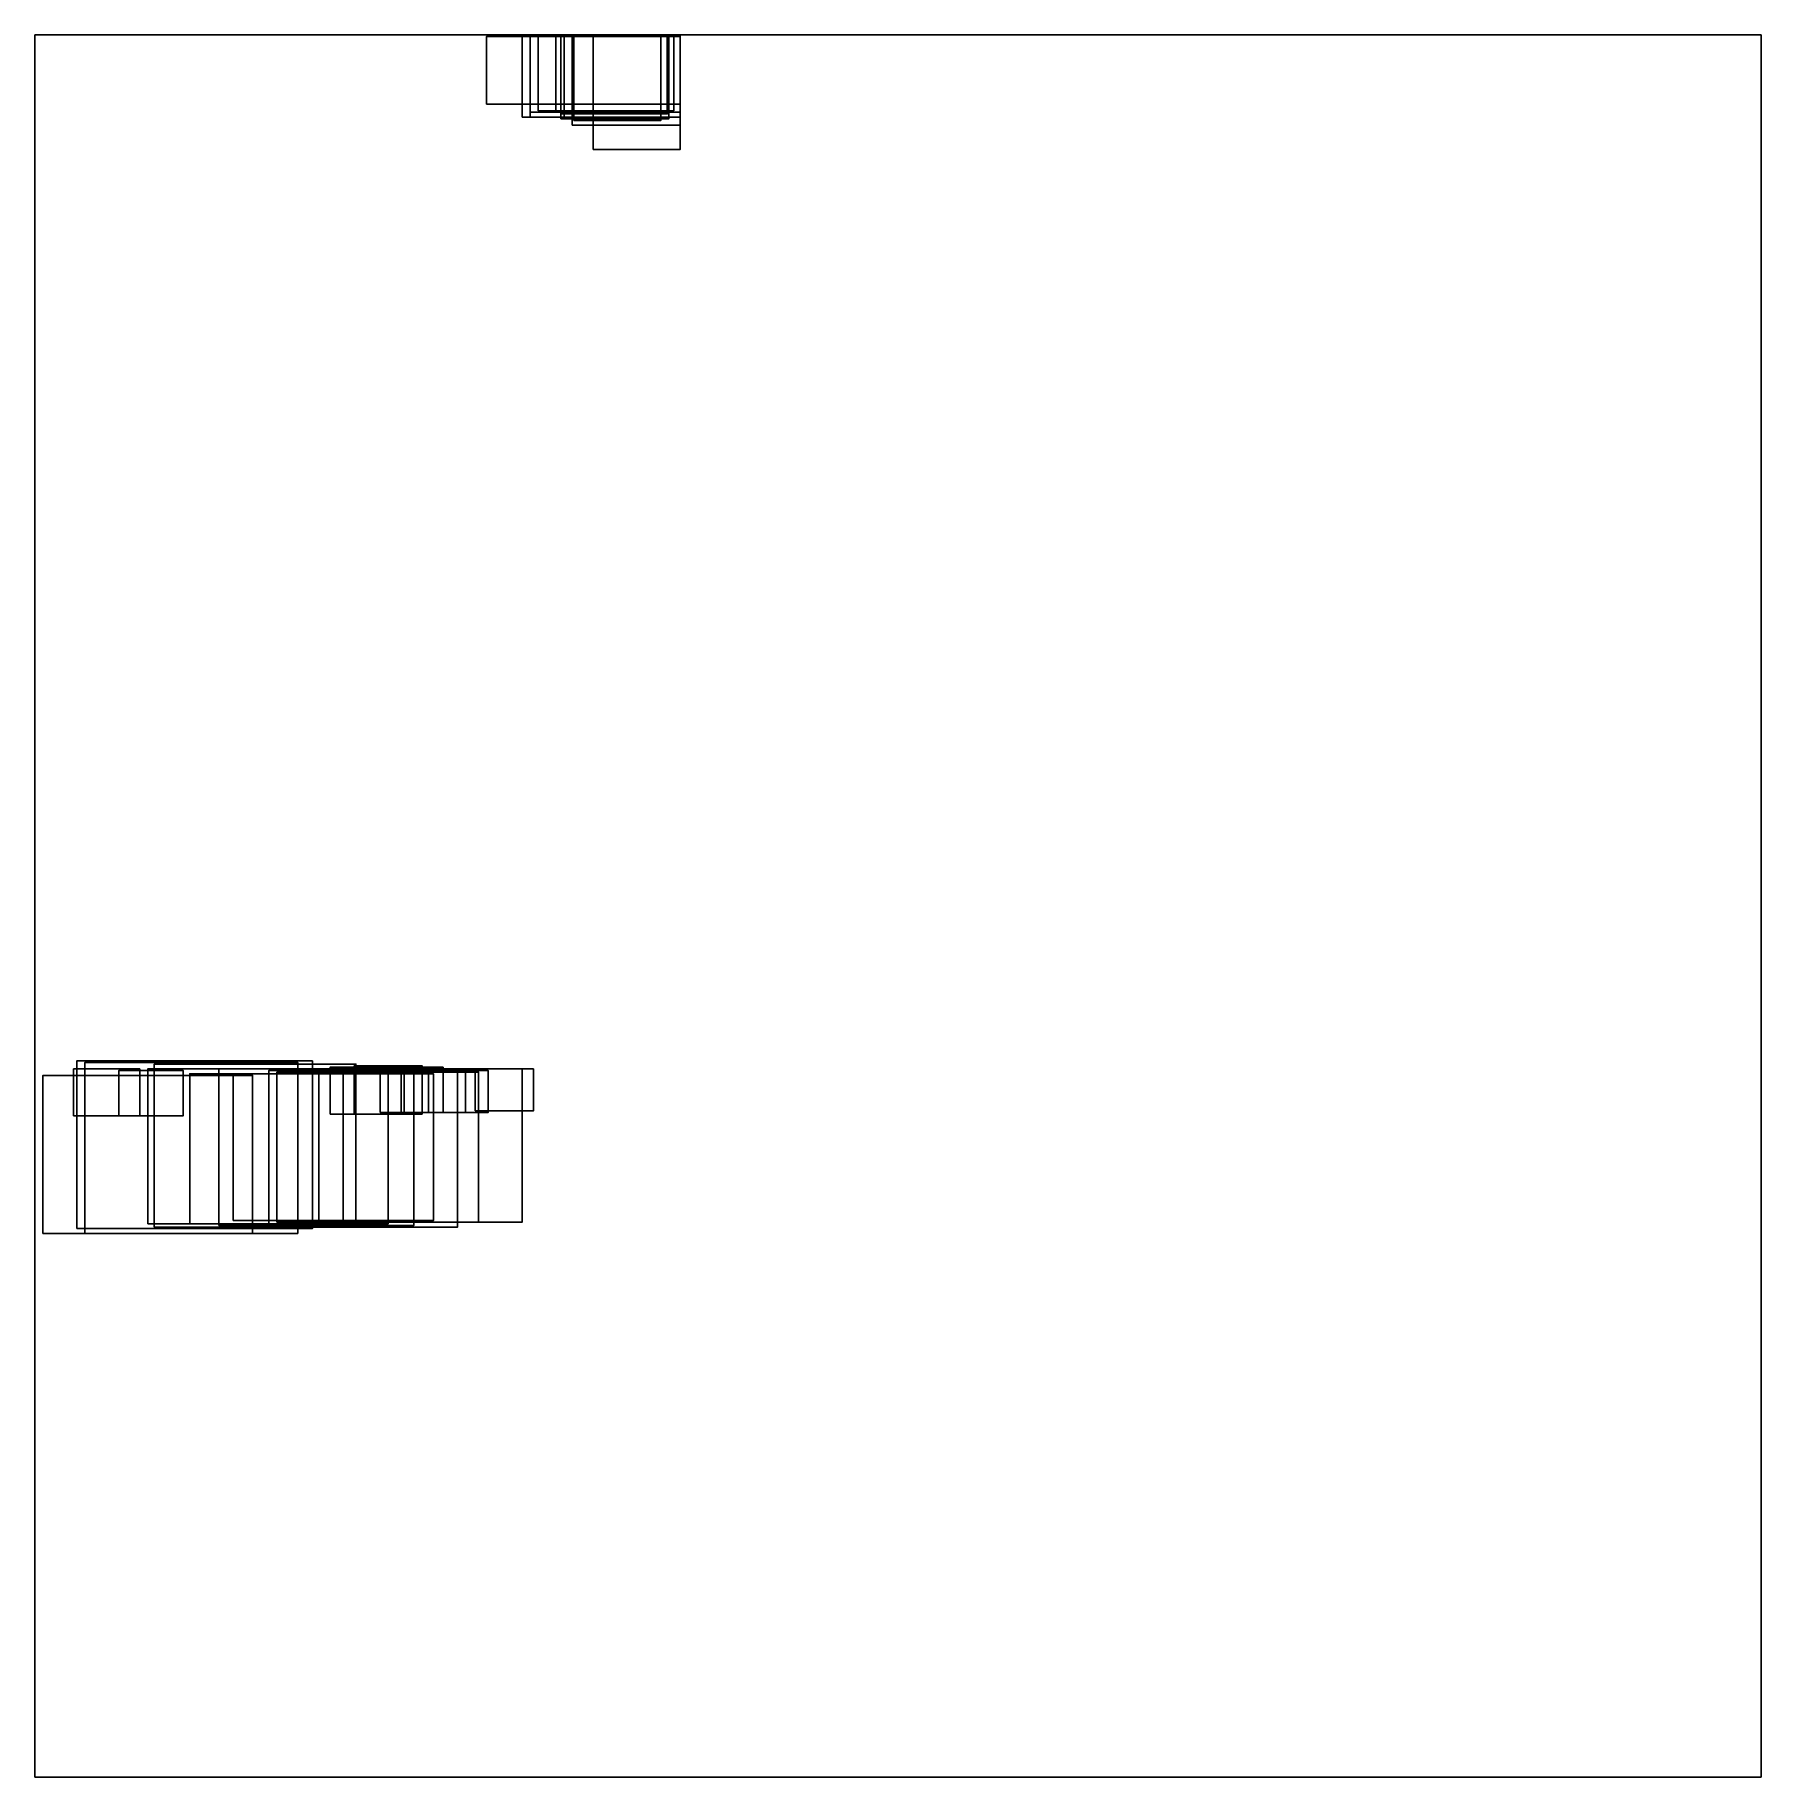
# Model space of a CAD drawing. Header units: metres. Extents: x 0 to 1070, y 0 to 1080.
import ezdxf

# ---------------------------------------------------------------- set-up
doc = ezdxf.new("R2010")
doc.units = ezdxf.units.M

msp = doc.modelspace()

# ---------------------------------------------------------------- linework, layer by layer
for p, q in [((0, 0), (0, 1080)), ((0, 0), (0, 1080)), ((0, 0), (0, 1080)), ((0, 0), (0, 1080)), ((0, 0), (0, 1080)), ((0, 0), (0, 1080)), ((0, 0), (0, 1080)), ((0, 0), (0, 1080)), ((0, 0), (0, 1080)), ((0, 0), (0, 1080)), ((0, 0), (0, 1080)), ((0, 0), (0, 1080)), ((0, 0), (0, 1080)), ((0, 0), (0, 1080)), ((0, 0), (0, 1080)), ((0, 0), (0, 1080)), ((0, 0), (0, 1080)), ((0, 0), (0, 1080)), ((0, 0), (0, 1080)), ((0, 0), (0, 1080)), ((0, 0), (0, 1080)), ((0, 0), (0, 1080)), ((0, 0), (0, 1080)), ((0, 0), (0, 1080)), ((0, 0), (0, 1080)), ((0, 0), (0, 1080)), ((0, 0), (0, 1080)), ((0, 0), (0, 1080)), ((0, 0), (0, 1080)), ((0, 0), (0, 1080)), ((0, 0), (0, 1080)), ((0, 0), (0, 1080)), ((0, 0), (0, 1080)), ((0, 0), (0, 1080)), ((0, 0), (0, 1080)), ((0, 0), (0, 1080)), ((0, 0), (0, 1080)), ((0, 0), (0, 1080)), ((0, 0), (0, 1080)), ((0, 0), (0, 1080)), ((0, 0), (0, 1080)), ((0, 0), (0, 1080)), ((0, 0), (0, 1080)), ((0, 0), (0, 1080)), ((0, 0), (0, 1080)), ((0, 0), (0, 1080)), ((0, 0), (0, 1080)), ((0, 0), (0, 1080)), ((0, 0), (0, 1080)), ((0, 0), (0, 1080)), ((0, 0), (0, 1080)), ((0, 0), (0, 1080)), ((0, 0), (0, 1080)), ((0, 0), (0, 1080)), ((0, 0), (0, 1080)), ((0, 0), (0, 1080)), ((0, 0), (0, 1080)), ((0, 0), (0, 1080)), ((0, 0), (0, 1080)), ((0, 0), (0, 1080)), ((0, 0), (0, 1080)), ((0, 0), (0, 1080)), ((0, 0), (0, 1080)), ((0, 0), (0, 1080)), ((0, 0), (0, 1080)), ((0, 0), (0, 1080)), ((0, 0), (0, 1080)), ((0, 0), (0, 1080)), ((0, 0), (0, 1080)), ((0, 0), (0, 1080)), ((0, 0), (0, 1080)), ((0, 0), (0, 1080)), ((0, 0), (0, 1080)), ((0, 0), (0, 1080)), ((0, 0), (0, 1080)), ((0, 0), (0, 1080)), ((0, 0), (0, 1080)), ((0, 0), (0, 1080)), ((0, 0), (0, 1080)), ((0, 0), (0, 1080)), ((0, 0), (0, 1080)), ((0, 0), (0, 1080)), ((0, 0), (0, 1080)), ((0, 0), (0, 1080)), ((0, 0), (0, 1080)), ((0, 0), (0, 1080)), ((0, 0), (0, 1080)), ((0, 0), (0, 1080)), ((0, 0), (0, 1080)), ((0, 0), (0, 1080)), ((0, 0), (0, 1080)), ((0, 0), (0, 1080)), ((0, 0), (0, 1080)), ((0, 0), (0, 1080)), ((0, 0), (0, 1080)), ((0, 0), (0, 1080)), ((0, 0), (0, 1080)), ((0, 0), (0, 1080)), ((0, 0), (0, 1080)), ((0, 0), (0, 1080)), ((0, 0), (0, 1080)), ((0, 0), (0, 1080)), ((0, 0), (0, 1080)), ((0, 0), (0, 1080)), ((0, 0), (0, 1080)), ((0, 0), (0, 1080)), ((0, 0), (0, 1080)), ((0, 0), (0, 1080)), ((0, 0), (0, 1080)), ((0, 0), (0, 1080)), ((0, 0), (0, 1080)), ((0, 1080), (10, 1080)), ((10, 1080), (20, 1080)), ((20, 1080), (30, 1080)), ((30, 1080), (40, 1080)), ((40, 1080), (50, 1080)), ((50, 1080), (60, 1080)), ((60, 1080), (70, 1080)), ((70, 1080), (80, 1080)), ((80, 1080), (90, 1080)), ((90, 1080), (100, 1080)), ((100, 1080), (110, 1080)), ((110, 1080), (120, 1080)), ((120, 1080), (130, 1080)), ((130, 1080), (140, 1080)), ((140, 1080), (150, 1080)), ((150, 1080), (160, 1080)), ((160, 1080), (170, 1080)), ((170, 1080), (180, 1080)), ((180, 1080), (190, 1080)), ((190, 1080), (200, 1080)), ((200, 1080), (210, 1080)), ((210, 1080), (220, 1080)), ((220, 1080), (230, 1080)), ((230, 1080), (240, 1080)), ((240, 1080), (250, 1080)), ((250, 1080), (260, 1080)), ((260, 1080), (270, 1080)), ((270, 1080), (280, 1080)), ((280, 1080), (290, 1080)), ((290, 1080), (300, 1080)), ((300, 1080), (310, 1080)), ((310, 1080), (320, 1080)), ((320, 1080), (330, 1080)), ((330, 1080), (340, 1080)), ((340, 1080), (350, 1080)), ((350, 1080), (360, 1080)), ((360, 1080), (370, 1080)), ((370, 1080), (380, 1080)), ((380, 1080), (390, 1080)), ((390, 1080), (400, 1080)), ((400, 1080), (410, 1080)), ((410, 1080), (420, 1080)), ((420, 1080), (430, 1080)), ((430, 1080), (440, 1080)), ((440, 1080), (450, 1080)), ((450, 1080), (460, 1080)), ((460, 1080), (470, 1080)), ((470, 1080), (480, 1080)), ((480, 1080), (490, 1080)), ((490, 1080), (500, 1080)), ((500, 1080), (510, 1080)), ((510, 1080), (520, 1080)), ((520, 1080), (530, 1080)), ((530, 1080), (540, 1080)), ((540, 1080), (550, 1080)), ((550, 1080), (560, 1080)), ((560, 1080), (570, 1080)), ((570, 1080), (580, 1080)), ((580, 1080), (590, 1080)), ((590, 1080), (600, 1080)), ((600, 1080), (610, 1080)), ((610, 1080), (620, 1080)), ((620, 1080), (630, 1080)), ((630, 1080), (640, 1080)), ((640, 1080), (650, 1080)), ((650, 1080), (660, 1080)), ((660, 1080), (670, 1080)), ((670, 1080), (680, 1080)), ((680, 1080), (690, 1080)), ((690, 1080), (700, 1080)), ((700, 1080), (710, 1080)), ((710, 1080), (720, 1080)), ((720, 1080), (730, 1080)), ((730, 1080), (740, 1080)), ((740, 1080), (750, 1080)), ((750, 1080), (760, 1080)), ((760, 1080), (770, 1080)), ((770, 1080), (780, 1080)), ((780, 1080), (790, 1080)), ((790, 1080), (800, 1080)), ((800, 1080), (810, 1080)), ((810, 1080), (820, 1080)), ((820, 1080), (830, 1080)), ((830, 1080), (840, 1080)), ((840, 1080), (850, 1080)), ((850, 1080), (860, 1080)), ((860, 1080), (870, 1080)), ((870, 1080), (880, 1080)), ((880, 1080), (890, 1080)), ((890, 1080), (900, 1080)), ((900, 1080), (910, 1080)), ((910, 1080), (920, 1080)), ((920, 1080), (930, 1080)), ((930, 1080), (940, 1080)), ((940, 1080), (950, 1080)), ((950, 1080), (960, 1080)), ((960, 1080), (970, 1080)), ((970, 1080), (980, 1080)), ((980, 1080), (990, 1080)), ((990, 1080), (1000, 1080)), ((1000, 1080), (1010, 1080)), ((1010, 1080), (1020, 1080)), ((1020, 1080), (1030, 1080)), ((1030, 1080), (1040, 1080)), ((1040, 1080), (1050, 1080)), ((1050, 1080), (1060, 1080)), ((1060, 1080), (1070, 1080)), ((1070, 1080), (1070, 1080)), ((1070, 1080), (1070, 1080)), ((1070, 1080), (1070, 1080)), ((1070, 1080), (1070, 1080)), ((1070, 1080), (1070, 1080)), ((1070, 1080), (1070, 1080)), ((1070, 1080), (1070, 1080)), ((1070, 1080), (1070, 1080)), ((1070, 1080), (1070, 1080)), ((1070, 1080), (1070, 1080)), ((1070, 1080), (1070, 1080)), ((1070, 1080), (1070, 1080)), ((1070, 1080), (1070, 1080)), ((1070, 1080), (1070, 1080)), ((1070, 1080), (1070, 1080)), ((1070, 1080), (1070, 1080)), ((1070, 1080), (1070, 1080)), ((1070, 1080), (1070, 1080)), ((1070, 1080), (1070, 1080)), ((1070, 1080), (1070, 1080)), ((1070, 1080), (1070, 1080)), ((1070, 1080), (1070, 1080)), ((1070, 1080), (1070, 1080)), ((1070, 1080), (1070, 1080)), ((1070, 1080), (1070, 1080)), ((1070, 1080), (1070, 1080)), ((1070, 1080), (1070, 1080)), ((1070, 1080), (1070, 1080)), ((1070, 1080), (1070, 1080)), ((1070, 1080), (1070, 1080)), ((1070, 1080), (1070, 1080)), ((1070, 1080), (1070, 1080)), ((1070, 1080), (1070, 1080)), ((1070, 1080), (1070, 1080)), ((1070, 1080), (1070, 1080)), ((1070, 1080), (1070, 1080)), ((1070, 1080), (1070, 1080)), ((1070, 1080), (1070, 1080)), ((1070, 1080), (1070, 1080)), ((1070, 1080), (1070, 1080)), ((1070, 1080), (1070, 1080)), ((1070, 1080), (1070, 1080)), ((1070, 1080), (1070, 1080)), ((1070, 1080), (1070, 1080)), ((1070, 1080), (1070, 1080)), ((1070, 1080), (1070, 1080)), ((1070, 1080), (1070, 1080)), ((1070, 1080), (1070, 1080)), ((1070, 1080), (1070, 1080)), ((1070, 1080), (1070, 1080)), ((1070, 1080), (1070, 1080)), ((1070, 1080), (1070, 1080)), ((1070, 1080), (1070, 1080)), ((1070, 1080), (1070, 1080)), ((1070, 1080), (1070, 1080)), ((1070, 1080), (1070, 1080)), ((1070, 1080), (1070, 1080)), ((1070, 1080), (1070, 1080)), ((1070, 1080), (1070, 1080)), ((1070, 1080), (1070, 1080)), ((1070, 1080), (1070, 1080)), ((1070, 1080), (1070, 1080)), ((1070, 1080), (1070, 1080)), ((1070, 1080), (1070, 1080)), ((1070, 1080), (1070, 1080)), ((1070, 1080), (1070, 1080)), ((1070, 1080), (1070, 1080)), ((1070, 1080), (1070, 1080)), ((1070, 1080), (1070, 1080)), ((1070, 1080), (1070, 1080)), ((1070, 1080), (1070, 1080)), ((1070, 1080), (1070, 1080)), ((1070, 1080), (1070, 1080)), ((1070, 1080), (1070, 1080)), ((1070, 1080), (1070, 1080)), ((1070, 1080), (1070, 1080)), ((1070, 1080), (1070, 1080)), ((1070, 1080), (1070, 1080)), ((1070, 1080), (1070, 1080)), ((1070, 1080), (1070, 1080)), ((1070, 1080), (1070, 1080)), ((1070, 1080), (1070, 1080)), ((1070, 1080), (1070, 1080)), ((1070, 1080), (1070, 1080)), ((1070, 1080), (1070, 1080)), ((1070, 1080), (1070, 1080)), ((1070, 1080), (1070, 1080)), ((1070, 1080), (1070, 1080)), ((1070, 1080), (1070, 1080)), ((1070, 1080), (1070, 1080)), ((1070, 1080), (1070, 1080)), ((1070, 1080), (1070, 1080)), ((1070, 1080), (1070, 1080)), ((1070, 1080), (1070, 1080)), ((1070, 1080), (1070, 1080)), ((1070, 1080), (1070, 1080)), ((1070, 1080), (1070, 1080)), ((1070, 1080), (1070, 1080)), ((1070, 1080), (1070, 1080)), ((1070, 1080), (1070, 1080)), ((1070, 1080), (1070, 1080)), ((1070, 1080), (1070, 1080)), ((1070, 1080), (1070, 1080)), ((1070, 1080), (1070, 1080)), ((1070, 1080), (1070, 1080)), ((1070, 0), (1070, 1080)), ((0, 0), (10, 0)), ((10, 0), (20, 0)), ((20, 0), (30, 0)), ((30, 0), (40, 0)), ((40, 0), (50, 0)), ((50, 0), (60, 0)), ((60, 0), (70, 0)), ((70, 0), (80, 0)), ((80, 0), (90, 0)), ((90, 0), (100, 0)), ((100, 0), (110, 0)), ((110, 0), (120, 0)), ((120, 0), (130, 0)), ((130, 0), (140, 0)), ((140, 0), (150, 0)), ((150, 0), (160, 0)), ((160, 0), (170, 0)), ((170, 0), (180, 0)), ((180, 0), (190, 0)), ((190, 0), (200, 0)), ((200, 0), (210, 0)), ((210, 0), (220, 0)), ((220, 0), (230, 0)), ((230, 0), (240, 0)), ((240, 0), (250, 0)), ((250, 0), (260, 0)), ((260, 0), (270, 0)), ((270, 0), (280, 0)), ((280, 0), (290, 0)), ((290, 0), (300, 0)), ((300, 0), (310, 0)), ((310, 0), (320, 0)), ((320, 0), (330, 0)), ((330, 0), (340, 0)), ((340, 0), (350, 0)), ((350, 0), (360, 0)), ((360, 0), (370, 0)), ((370, 0), (380, 0)), ((380, 0), (390, 0)), ((390, 0), (400, 0)), ((400, 0), (410, 0)), ((410, 0), (420, 0)), ((420, 0), (430, 0)), ((430, 0), (440, 0)), ((440, 0), (450, 0)), ((450, 0), (460, 0)), ((460, 0), (470, 0)), ((470, 0), (480, 0)), ((480, 0), (490, 0)), ((490, 0), (500, 0)), ((500, 0), (510, 0)), ((510, 0), (520, 0)), ((520, 0), (530, 0)), ((530, 0), (540, 0)), ((540, 0), (550, 0)), ((550, 0), (560, 0)), ((560, 0), (570, 0)), ((570, 0), (580, 0)), ((580, 0), (590, 0)), ((590, 0), (600, 0)), ((600, 0), (610, 0)), ((610, 0), (620, 0)), ((620, 0), (630, 0)), ((630, 0), (640, 0)), ((640, 0), (650, 0)), ((650, 0), (660, 0)), ((660, 0), (670, 0)), ((670, 0), (680, 0)), ((680, 0), (690, 0)), ((690, 0), (700, 0)), ((700, 0), (710, 0)), ((710, 0), (720, 0)), ((720, 0), (730, 0)), ((730, 0), (740, 0)), ((740, 0), (750, 0)), ((750, 0), (760, 0)), ((760, 0), (770, 0)), ((770, 0), (780, 0)), ((780, 0), (790, 0)), ((790, 0), (800, 0)), ((800, 0), (810, 0)), ((810, 0), (820, 0)), ((820, 0), (830, 0)), ((830, 0), (840, 0)), ((840, 0), (850, 0)), ((850, 0), (860, 0)), ((860, 0), (870, 0)), ((870, 0), (880, 0)), ((880, 0), (890, 0)), ((890, 0), (900, 0)), ((900, 0), (910, 0)), ((910, 0), (920, 0)), ((920, 0), (930, 0)), ((930, 0), (940, 0)), ((940, 0), (950, 0)), ((950, 0), (960, 0)), ((960, 0), (970, 0)), ((970, 0), (980, 0)), ((980, 0), (990, 0)), ((990, 0), (1000, 0)), ((1000, 0), (1010, 0)), ((1010, 0), (1020, 0)), ((1020, 0), (1030, 0)), ((1030, 0), (1040, 0)), ((1040, 0), (1050, 0)), ((1050, 0), (1060, 0)), ((1060, 0), (1070, 0)), ((1070, 0), (1070, 0)), ((1070, 0), (1070, 0)), ((1070, 0), (1070, 0)), ((1070, 0), (1070, 0)), ((1070, 0), (1070, 0)), ((1070, 0), (1070, 0)), ((1070, 0), (1070, 0)), ((1070, 0), (1070, 0)), ((1070, 0), (1070, 0)), ((1070, 0), (1070, 0)), ((1070, 0), (1070, 0)), ((1070, 0), (1070, 0)), ((1070, 0), (1070, 0)), ((1070, 0), (1070, 0)), ((1070, 0), (1070, 0)), ((1070, 0), (1070, 0)), ((1070, 0), (1070, 0)), ((1070, 0), (1070, 0)), ((1070, 0), (1070, 0)), ((1070, 0), (1070, 0)), ((1070, 0), (1070, 0)), ((1070, 0), (1070, 0)), ((1070, 0), (1070, 0)), ((1070, 0), (1070, 0)), ((1070, 0), (1070, 0)), ((1070, 0), (1070, 0)), ((1070, 0), (1070, 0)), ((1070, 0), (1070, 0)), ((1070, 0), (1070, 0)), ((1070, 0), (1070, 0)), ((1070, 0), (1070, 0)), ((1070, 0), (1070, 0)), ((1070, 0), (1070, 0)), ((1070, 0), (1070, 0)), ((1070, 0), (1070, 0)), ((1070, 0), (1070, 0)), ((1070, 0), (1070, 0)), ((1070, 0), (1070, 0)), ((1070, 0), (1070, 0)), ((1070, 0), (1070, 0)), ((1070, 0), (1070, 0)), ((1070, 0), (1070, 0)), ((1070, 0), (1070, 0)), ((1070, 0), (1070, 0)), ((1070, 0), (1070, 0)), ((1070, 0), (1070, 0)), ((1070, 0), (1070, 0)), ((1070, 0), (1070, 0)), ((1070, 0), (1070, 0)), ((1070, 0), (1070, 0)), ((1070, 0), (1070, 0)), ((1070, 0), (1070, 0)), ((1070, 0), (1070, 0)), ((1070, 0), (1070, 0)), ((1070, 0), (1070, 0)), ((1070, 0), (1070, 0)), ((1070, 0), (1070, 0)), ((1070, 0), (1070, 0)), ((1070, 0), (1070, 0)), ((1070, 0), (1070, 0)), ((1070, 0), (1070, 0)), ((1070, 0), (1070, 0)), ((1070, 0), (1070, 0)), ((1070, 0), (1070, 0)), ((1070, 0), (1070, 0)), ((1070, 0), (1070, 0)), ((1070, 0), (1070, 0)), ((1070, 0), (1070, 0)), ((1070, 0), (1070, 0)), ((1070, 0), (1070, 0)), ((1070, 0), (1070, 0)), ((1070, 0), (1070, 0)), ((1070, 0), (1070, 0)), ((1070, 0), (1070, 0)), ((1070, 0), (1070, 0)), ((1070, 0), (1070, 0)), ((1070, 0), (1070, 0)), ((1070, 0), (1070, 0)), ((1070, 0), (1070, 0)), ((1070, 0), (1070, 0)), ((1070, 0), (1070, 0)), ((1070, 0), (1070, 0)), ((1070, 0), (1070, 0)), ((1070, 0), (1070, 0)), ((1070, 0), (1070, 0)), ((1070, 0), (1070, 0)), ((1070, 0), (1070, 0)), ((1070, 0), (1070, 0)), ((1070, 0), (1070, 0)), ((1070, 0), (1070, 0)), ((1070, 0), (1070, 0)), ((1070, 0), (1070, 0)), ((1070, 0), (1070, 0)), ((1070, 0), (1070, 0)), ((1070, 0), (1070, 0)), ((1070, 0), (1070, 0)), ((1070, 0), (1070, 0)), ((1070, 0), (1070, 0)), ((1070, 0), (1070, 0)), ((1070, 0), (1070, 0)), ((1070, 0), (1070, 0)), ((1070, 0), (1070, 0)), ((1070, 0), (1070, 0)), ((1070, 0), (1070, 0)), ((1070, 0), (1070, 0))]:
    msp.add_line(p, q)
for points in [[(302, 1029), (400, 1029), (400, 1080), (302, 1080), (302, 1029)], [(307, 1032), (400, 1032), (400, 1080), (307, 1080), (307, 1032)], [(307, 1029), (400, 1029), (400, 1080), (307, 1080), (307, 1029)], [(312, 1033), (396, 1033), (396, 1080), (312, 1080), (312, 1033)], [(323, 1033), (393, 1033), (393, 1080), (323, 1080), (323, 1033)], [(326, 1031), (392, 1031), (392, 1080), (326, 1080), (326, 1031)], [(328, 1029), (400, 1029), (400, 1080), (328, 1080), (328, 1029)], [(333, 1024), (400, 1024), (400, 1080), (333, 1080), (333, 1024)], [(280, 1037), (400, 1037), (400, 1079), (280, 1079), (280, 1037)], [(326, 1028), (393, 1028), (393, 1079), (326, 1079), (326, 1028)], [(334, 1027), (388, 1027), (388, 1079), (334, 1079), (334, 1027)], [(346, 1009), (400, 1009), (400, 1079), (346, 1079), (346, 1009)], [(26, 340), (172, 340), (172, 444), (26, 444), (26, 340)], [(31, 337), (163, 337), (163, 443), (31, 443), (31, 337)], [(5, 337), (135, 337), (135, 435), (5, 435), (5, 337)], [(24, 410), (65, 410), (65, 439), (24, 439), (24, 410)], [(52, 410), (92, 410), (92, 438), (52, 438), (52, 410)], [(70, 343), (191, 343), (191, 439), (70, 439), (70, 343)], [(74, 341), (199, 341), (199, 442), (74, 442), (74, 341)], [(96, 343), (219, 343), (219, 436), (96, 436), (96, 343)], [(114, 342), (235, 342), (235, 439), (114, 439), (114, 342)], [(123, 345), (247, 345), (247, 436), (123, 436), (123, 345)], [(145, 341), (262, 341), (262, 438), (145, 438), (145, 341)], [(150, 344), (275, 344), (275, 437), (150, 437), (150, 344)], [(176, 344), (302, 344), (302, 439), (176, 439), (176, 344)], [(183, 411), (227, 411), (227, 440), (183, 440), (183, 411)], [(198, 411), (240, 411), (240, 441), (198, 441), (198, 411)], [(214, 412), (253, 412), (253, 440), (214, 440), (214, 412)], [(229, 412), (267, 412), (267, 439), (229, 439), (229, 412)], [(244, 412), (281, 412), (281, 438), (244, 438), (244, 412)], [(273, 413), (309, 413), (309, 439), (273, 439), (273, 413)]]:
    msp.add_lwpolyline(points, close=True)

doc.saveas('drawing.dxf')
